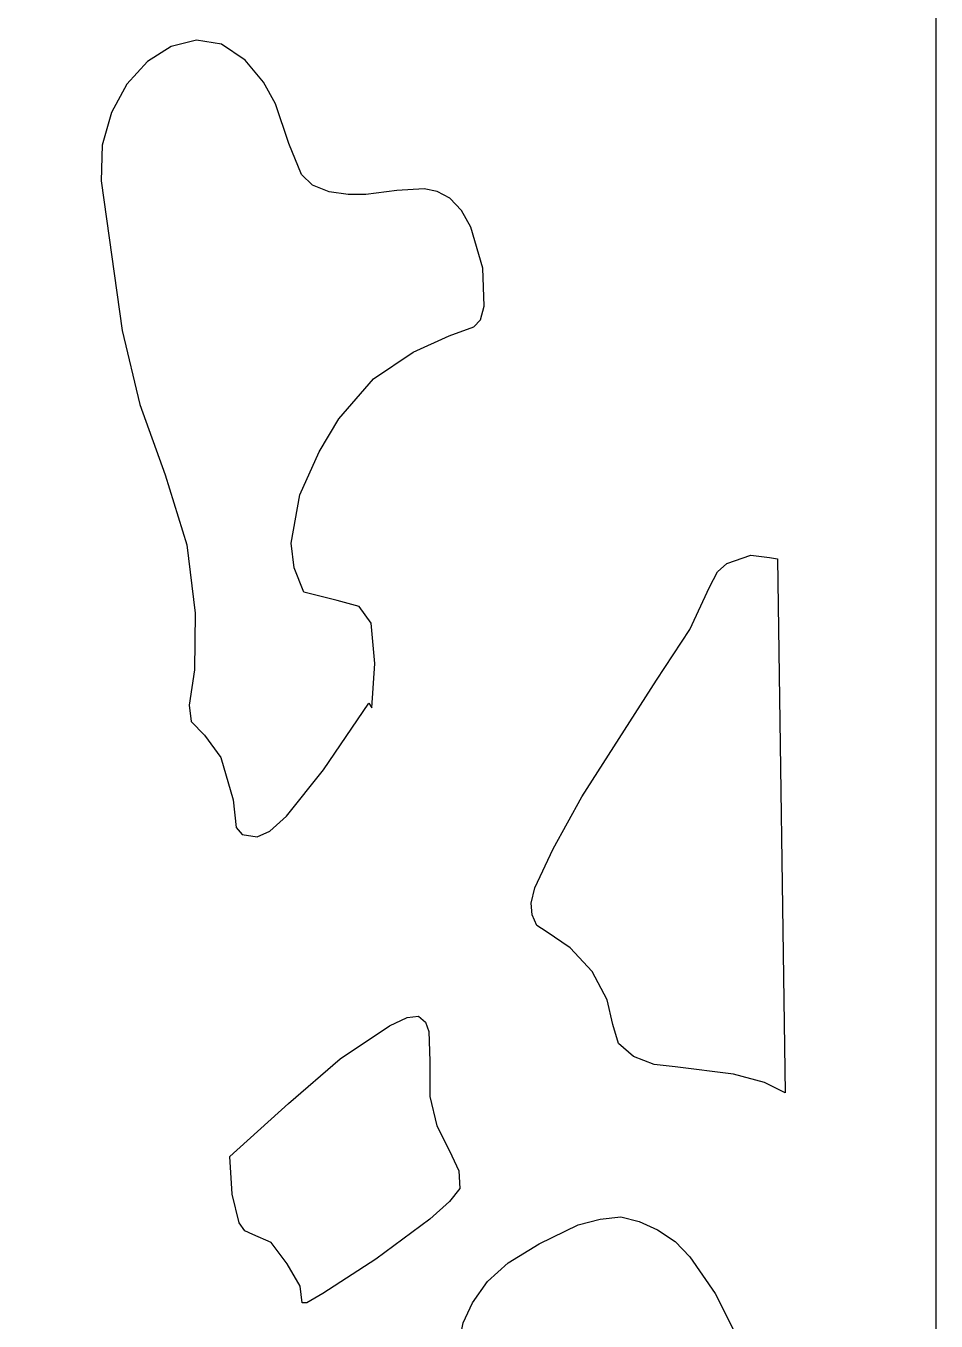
# Model space of a CAD drawing. Header units: centimetres. Extents: x -20.5 to -14.5, y -9 to 9.
# Drawn here: x -16.267 to -14.521, y -4.499 to -2.015 of the extents above; entities that cross this region are included whole.
import ezdxf

# ---------------------------------------------------------------- set-up
doc = ezdxf.new("R2010")
doc.units = ezdxf.units.CM
doc.header["$MEASUREMENT"] = 0
doc.layers.add('layer 1', color=7, linetype='Continuous')

msp = doc.modelspace()

# ---------------------------------------------------------------- linework, layer by layer
at = {"layer": 'layer 1', "color": 250}
for points, knots in [([(-14.52121, -8.99444), (-14.52121, -8.99444), (-20.51992, -8.99536), (-20.51992, -8.99536), (-20.51992, -8.99536), (-20.51992, -8.99536), (-20.51992, 9.00077), (-20.51992, 9.00077), (-20.51992, 9.00077), (-20.51992, 9.00077), (-14.52121, 9.00077), (-14.52121, 9.00077), (-14.52121, 9.00077), (-14.52121, 9.00077), (-14.52121, -8.99444), (-14.52121, -8.99444)], [0, 0, 0, 0, 0.2, 0.2, 0.2, 0.2, 0.4, 0.4, 0.4, 0.4, 0.6, 0.6, 0.6, 0.6, 1, 1, 1, 1]), ([(-15.60931, -3.31386), (-15.60931, -3.31386), (-15.69662, -3.44219), (-15.69662, -3.44219), (-15.69662, -3.44219), (-15.69662, -3.44219), (-15.76761, -3.53051), (-15.76761, -3.53051), (-15.76761, -3.53051), (-15.76761, -3.53051), (-15.79927, -3.55964), (-15.79927, -3.55964), (-15.79927, -3.55964), (-15.79927, -3.55964), (-15.82393, -3.57071), (-15.82393, -3.57071), (-15.82393, -3.57071), (-15.82393, -3.57071), (-15.85259, -3.56591), (-15.85259, -3.56591), (-15.85259, -3.56591), (-15.85259, -3.56591), (-15.86425, -3.55227), (-15.86425, -3.55227), (-15.86425, -3.55227), (-15.86425, -3.55227), (-15.86992, -3.49917), (-15.86992, -3.49917), (-15.86992, -3.49917), (-15.86992, -3.49917), (-15.89325, -3.41804), (-15.89325, -3.41804), (-15.89325, -3.41804), (-15.89325, -3.41804), (-15.92491, -3.37544), (-15.92491, -3.37544), (-15.92491, -3.37544), (-15.92491, -3.37544), (-15.95024, -3.34926), (-15.95024, -3.34926), (-15.95024, -3.34926), (-15.95024, -3.34926), (-15.95423, -3.3181), (-15.95423, -3.3181), (-15.95423, -3.3181), (-15.95423, -3.3181), (-15.94424, -3.25024), (-15.94424, -3.25024), (-15.94424, -3.25024), (-15.94424, -3.25024), (-15.94257, -3.14127), (-15.94257, -3.14127), (-15.94257, -3.14127), (-15.94257, -3.14127), (-15.95857, -3.01017), (-15.95857, -3.01017), (-15.95857, -3.01017), (-15.95857, -3.01017), (-16.00022, -2.87594), (-16.00022, -2.87594), (-16.00022, -2.87594), (-16.00022, -2.87594), (-16.04888, -2.74134), (-16.04888, -2.74134), (-16.04888, -2.74134), (-16.04888, -2.74134), (-16.08287, -2.59936), (-16.08287, -2.59936), (-16.08287, -2.59936), (-16.08287, -2.59936), (-16.12286, -2.3119), (-16.12286, -2.3119), (-16.12286, -2.3119), (-16.12286, -2.3119), (-16.12087, -2.24349), (-16.12087, -2.24349), (-16.12087, -2.24349), (-16.12087, -2.24349), (-16.10354, -2.18062), (-16.10354, -2.18062), (-16.10354, -2.18062), (-16.10354, -2.18062), (-16.07354, -2.12622), (-16.07354, -2.12622), (-16.07354, -2.12622), (-16.07354, -2.12622), (-16.03422, -2.08308), (-16.03422, -2.08308), (-16.03422, -2.08308), (-16.03422, -2.08308), (-15.98889, -2.05413), (-15.98889, -2.05413), (-15.98889, -2.05413), (-15.98889, -2.05413), (-15.94024, -2.04214), (-15.94024, -2.04214), (-15.94024, -2.04214), (-15.94024, -2.04214), (-15.89191, -2.04989), (-15.89191, -2.04989), (-15.89191, -2.04989), (-15.89191, -2.04989), (-15.84692, -2.08031), (-15.84692, -2.08031), (-15.84692, -2.08031), (-15.84692, -2.08031), (-15.8116, -2.12272), (-15.8116, -2.12272), (-15.8116, -2.12272), (-15.8116, -2.12272), (-15.7886, -2.16439), (-15.7886, -2.16439), (-15.7886, -2.16439), (-15.7886, -2.16439), (-15.76294, -2.24054), (-15.76294, -2.24054), (-15.76294, -2.24054), (-15.76294, -2.24054), (-15.73895, -2.29955), (-15.73895, -2.29955), (-15.73895, -2.29955), (-15.73895, -2.29955), (-15.71795, -2.32001), (-15.71795, -2.32001), (-15.71795, -2.32001), (-15.71795, -2.32001), (-15.68596, -2.33292), (-15.68596, -2.33292), (-15.68596, -2.33292), (-15.68596, -2.33292), (-15.64897, -2.33808), (-15.64897, -2.33808), (-15.64897, -2.33808), (-15.64897, -2.33808), (-15.61531, -2.33808), (-15.61531, -2.33808), (-15.61531, -2.33808), (-15.61531, -2.33808), (-15.55565, -2.33052), (-15.55565, -2.33052), (-15.55565, -2.33052), (-15.55565, -2.33052), (-15.50333, -2.3272), (-15.50333, -2.3272), (-15.50333, -2.3272), (-15.50333, -2.3272), (-15.47867, -2.33255), (-15.47867, -2.33255), (-15.47867, -2.33255), (-15.47867, -2.33255), (-15.45434, -2.34546), (-15.45434, -2.34546), (-15.45434, -2.34546), (-15.45434, -2.34546), (-15.43168, -2.36869), (-15.43168, -2.36869), (-15.43168, -2.36869), (-15.43168, -2.36869), (-15.41368, -2.40114), (-15.41368, -2.40114), (-15.41368, -2.40114), (-15.41368, -2.40114), (-15.39102, -2.47969), (-15.39102, -2.47969), (-15.39102, -2.47969), (-15.39102, -2.47969), (-15.38836, -2.55271), (-15.38836, -2.55271), (-15.38836, -2.55271), (-15.38836, -2.55271), (-15.39536, -2.57834), (-15.39536, -2.57834), (-15.39536, -2.57834), (-15.39536, -2.57834), (-15.40802, -2.5918), (-15.40802, -2.5918), (-15.40802, -2.5918), (-15.40802, -2.5918), (-15.45568, -2.60932), (-15.45568, -2.60932), (-15.45568, -2.60932), (-15.45568, -2.60932), (-15.52466, -2.64066), (-15.52466, -2.64066), (-15.52466, -2.64066), (-15.52466, -2.64066), (-15.60031, -2.69174), (-15.60031, -2.69174), (-15.60031, -2.69174), (-15.60031, -2.69174), (-15.66696, -2.76881), (-15.66696, -2.76881), (-15.66696, -2.76881), (-15.66696, -2.76881), (-15.70462, -2.83206), (-15.70462, -2.83206), (-15.70462, -2.83206), (-15.70462, -2.83206), (-15.74195, -2.91448), (-15.74195, -2.91448), (-15.74195, -2.91448), (-15.74195, -2.91448), (-15.75828, -3.00722), (-15.75828, -3.00722), (-15.75828, -3.00722), (-15.75828, -3.00722), (-15.75261, -3.05461), (-15.75261, -3.05461), (-15.75261, -3.05461), (-15.75261, -3.05461), (-15.73395, -3.10126), (-15.73395, -3.10126), (-15.73395, -3.10126), (-15.73395, -3.10126), (-15.6703, -3.11712), (-15.6703, -3.11712), (-15.6703, -3.11712), (-15.6703, -3.11712), (-15.6283, -3.12855), (-15.6283, -3.12855), (-15.6283, -3.12855), (-15.6283, -3.12855), (-15.60498, -3.16045), (-15.60498, -3.16045), (-15.60498, -3.16045), (-15.60498, -3.16045), (-15.59798, -3.23807), (-15.59798, -3.23807), (-15.59798, -3.23807), (-15.59798, -3.23807), (-15.60364, -3.32326), (-15.60364, -3.32326), (-15.60364, -3.32326), (-15.60364, -3.32326), (-15.60931, -3.31386), (-15.60931, -3.31386)], [0, 0, 0, 0, 0.0166667, 0.0166667, 0.0166667, 0.0166667, 0.0333333, 0.0333333, 0.0333333, 0.0333333, 0.05, 0.05, 0.05, 0.05, 0.0666667, 0.0666667, 0.0666667, 0.0666667, 0.0833333, 0.0833333, 0.0833333, 0.0833333, 0.1, 0.1, 0.1, 0.1, 0.1166667, 0.1166667, 0.1166667, 0.1166667, 0.1333333, 0.1333333, 0.1333333, 0.1333333, 0.15, 0.15, 0.15, 0.15, 0.1666667, 0.1666667, 0.1666667, 0.1666667, 0.1833333, 0.1833333, 0.1833333, 0.1833333, 0.2, 0.2, 0.2, 0.2, 0.2166667, 0.2166667, 0.2166667, 0.2166667, 0.2333333, 0.2333333, 0.2333333, 0.2333333, 0.25, 0.25, 0.25, 0.25, 0.2666667, 0.2666667, 0.2666667, 0.2666667, 0.2833333, 0.2833333, 0.2833333, 0.2833333, 0.3, 0.3, 0.3, 0.3, 0.3166667, 0.3166667, 0.3166667, 0.3166667, 0.3333333, 0.3333333, 0.3333333, 0.3333333, 0.35, 0.35, 0.35, 0.35, 0.3666667, 0.3666667, 0.3666667, 0.3666667, 0.3833333, 0.3833333, 0.3833333, 0.3833333, 0.4, 0.4, 0.4, 0.4, 0.4166667, 0.4166667, 0.4166667, 0.4166667, 0.4333333, 0.4333333, 0.4333333, 0.4333333, 0.45, 0.45, 0.45, 0.45, 0.4666667, 0.4666667, 0.4666667, 0.4666667, 0.4833333, 0.4833333, 0.4833333, 0.4833333, 0.5, 0.5, 0.5, 0.5, 0.5166667, 0.5166667, 0.5166667, 0.5166667, 0.5333333, 0.5333333, 0.5333333, 0.5333333, 0.55, 0.55, 0.55, 0.55, 0.5666667, 0.5666667, 0.5666667, 0.5666667, 0.5833333, 0.5833333, 0.5833333, 0.5833333, 0.6, 0.6, 0.6, 0.6, 0.6166667, 0.6166667, 0.6166667, 0.6166667, 0.6333333, 0.6333333, 0.6333333, 0.6333333, 0.65, 0.65, 0.65, 0.65, 0.6666667, 0.6666667, 0.6666667, 0.6666667, 0.6833333, 0.6833333, 0.6833333, 0.6833333, 0.7, 0.7, 0.7, 0.7, 0.7166667, 0.7166667, 0.7166667, 0.7166667, 0.7333333, 0.7333333, 0.7333333, 0.7333333, 0.75, 0.75, 0.75, 0.75, 0.7666667, 0.7666667, 0.7666667, 0.7666667, 0.7833333, 0.7833333, 0.7833333, 0.7833333, 0.8, 0.8, 0.8, 0.8, 0.8166667, 0.8166667, 0.8166667, 0.8166667, 0.8333333, 0.8333333, 0.8333333, 0.8333333, 0.85, 0.85, 0.85, 0.85, 0.8666667, 0.8666667, 0.8666667, 0.8666667, 0.8833333, 0.8833333, 0.8833333, 0.8833333, 0.9, 0.9, 0.9, 0.9, 0.9166667, 0.9166667, 0.9166667, 0.9166667, 0.9333333, 0.9333333, 0.9333333, 0.9333333, 0.95, 0.95, 0.95, 0.95, 0.9666667, 0.9666667, 0.9666667, 0.9666667, 1, 1, 1, 1]), ([(-14.81048, -4.06173), (-14.81048, -4.06173), (-14.82581, -3.03709), (-14.82581, -3.03709), (-14.82581, -3.03709), (-14.82581, -3.03709), (-14.84114, -3.03488), (-14.84114, -3.03488), (-14.84114, -3.03488), (-14.84114, -3.03488), (-14.87647, -3.03027), (-14.87647, -3.03027), (-14.87647, -3.03027), (-14.87647, -3.03027), (-14.92279, -3.04613), (-14.92279, -3.04613), (-14.92279, -3.04613), (-14.92279, -3.04613), (-14.94045, -3.06199), (-14.94045, -3.06199), (-14.94045, -3.06199), (-14.94045, -3.06199), (-14.95612, -3.0913), (-14.95612, -3.0913), (-14.95612, -3.0913), (-14.95612, -3.0913), (-14.99344, -3.1728), (-14.99344, -3.1728), (-14.99344, -3.1728), (-14.99344, -3.1728), (-15.05743, -3.26997), (-15.05743, -3.26997), (-15.05743, -3.26997), (-15.05743, -3.26997), (-15.20106, -3.494), (-15.20106, -3.494), (-15.20106, -3.494), (-15.20106, -3.494), (-15.25605, -3.59357), (-15.25605, -3.59357), (-15.25605, -3.59357), (-15.25605, -3.59357), (-15.29138, -3.66825), (-15.29138, -3.66825), (-15.29138, -3.66825), (-15.29138, -3.66825), (-15.29804, -3.69757), (-15.29804, -3.69757), (-15.29804, -3.69757), (-15.29804, -3.69757), (-15.29604, -3.72025), (-15.29604, -3.72025), (-15.29604, -3.72025), (-15.29604, -3.72025), (-15.28705, -3.74053), (-15.28705, -3.74053), (-15.28705, -3.74053), (-15.28705, -3.74053), (-15.26938, -3.75196), (-15.26938, -3.75196), (-15.26938, -3.75196), (-15.26938, -3.75196), (-15.22306, -3.78349), (-15.22306, -3.78349), (-15.22306, -3.78349), (-15.22306, -3.78349), (-15.18107, -3.82885), (-15.18107, -3.82885), (-15.18107, -3.82885), (-15.18107, -3.82885), (-15.15241, -3.88306), (-15.15241, -3.88306), (-15.15241, -3.88306), (-15.15241, -3.88306), (-15.14141, -3.93063), (-15.14141, -3.93063), (-15.14141, -3.93063), (-15.14141, -3.93063), (-15.13041, -3.96677), (-15.13041, -3.96677), (-15.13041, -3.96677), (-15.13041, -3.96677), (-15.10175, -3.99166), (-15.10175, -3.99166), (-15.10175, -3.99166), (-15.10175, -3.99166), (-15.06209, -4.00752), (-15.06209, -4.00752), (-15.06209, -4.00752), (-15.06209, -4.00752), (-15.0221, -4.01194), (-15.0221, -4.01194), (-15.0221, -4.01194), (-15.0221, -4.01194), (-14.90979, -4.02559), (-14.90979, -4.02559), (-14.90979, -4.02559), (-14.90979, -4.02559), (-14.85014, -4.04145), (-14.85014, -4.04145), (-14.85014, -4.04145), (-14.85014, -4.04145), (-14.81048, -4.06173), (-14.81048, -4.06173)], [0, 0, 0, 0, 0.037037, 0.037037, 0.037037, 0.037037, 0.0740741, 0.0740741, 0.0740741, 0.0740741, 0.1111111, 0.1111111, 0.1111111, 0.1111111, 0.1481481, 0.1481481, 0.1481481, 0.1481481, 0.1851852, 0.1851852, 0.1851852, 0.1851852, 0.2222222, 0.2222222, 0.2222222, 0.2222222, 0.2592593, 0.2592593, 0.2592593, 0.2592593, 0.2962963, 0.2962963, 0.2962963, 0.2962963, 0.3333333, 0.3333333, 0.3333333, 0.3333333, 0.3703704, 0.3703704, 0.3703704, 0.3703704, 0.4074074, 0.4074074, 0.4074074, 0.4074074, 0.4444444, 0.4444444, 0.4444444, 0.4444444, 0.4814815, 0.4814815, 0.4814815, 0.4814815, 0.5185185, 0.5185185, 0.5185185, 0.5185185, 0.5555556, 0.5555556, 0.5555556, 0.5555556, 0.5925926, 0.5925926, 0.5925926, 0.5925926, 0.6296296, 0.6296296, 0.6296296, 0.6296296, 0.6666667, 0.6666667, 0.6666667, 0.6666667, 0.7037037, 0.7037037, 0.7037037, 0.7037037, 0.7407407, 0.7407407, 0.7407407, 0.7407407, 0.7777778, 0.7777778, 0.7777778, 0.7777778, 0.8148148, 0.8148148, 0.8148148, 0.8148148, 0.8518519, 0.8518519, 0.8518519, 0.8518519, 0.8888889, 0.8888889, 0.8888889, 0.8888889, 0.9259259, 0.9259259, 0.9259259, 0.9259259, 1, 1, 1, 1]), ([(-15.73728, -4.46443), (-15.73728, -4.46443), (-15.72862, -4.46443), (-15.72862, -4.46443), (-15.72862, -4.46443), (-15.72862, -4.46443), (-15.69762, -4.44636), (-15.69762, -4.44636), (-15.69762, -4.44636), (-15.69762, -4.44636), (-15.59598, -4.38072), (-15.59598, -4.38072), (-15.59598, -4.38072), (-15.59598, -4.38072), (-15.49233, -4.30383), (-15.49233, -4.30383), (-15.49233, -4.30383), (-15.49233, -4.30383), (-15.45468, -4.2699), (-15.45468, -4.2699), (-15.45468, -4.2699), (-15.45468, -4.2699), (-15.43501, -4.24501), (-15.43501, -4.24501), (-15.43501, -4.24501), (-15.43501, -4.24501), (-15.43701, -4.21108), (-15.43701, -4.21108), (-15.43701, -4.21108), (-15.43701, -4.21108), (-15.45468, -4.17255), (-15.45468, -4.17255), (-15.45468, -4.17255), (-15.45468, -4.17255), (-15.479, -4.12516), (-15.479, -4.12516), (-15.479, -4.12516), (-15.479, -4.12516), (-15.49233, -4.06855), (-15.49233, -4.06855), (-15.49233, -4.06855), (-15.49233, -4.06855), (-15.49233, -4.0007), (-15.49233, -4.0007), (-15.49233, -4.0007), (-15.49233, -4.0007), (-15.49467, -3.94409), (-15.49467, -3.94409), (-15.49467, -3.94409), (-15.49467, -3.94409), (-15.501, -3.92602), (-15.501, -3.92602), (-15.501, -3.92602), (-15.501, -3.92602), (-15.51433, -3.91477), (-15.51433, -3.91477), (-15.51433, -3.91477), (-15.51433, -3.91477), (-15.53632, -3.91699), (-15.53632, -3.91699), (-15.53632, -3.91699), (-15.53632, -3.91699), (-15.56965, -3.93284), (-15.56965, -3.93284), (-15.56965, -3.93284), (-15.56965, -3.93284), (-15.6643, -3.99627), (-15.6643, -3.99627), (-15.6643, -3.99627), (-15.6643, -3.99627), (-15.76361, -4.0822), (-15.76361, -4.0822), (-15.76361, -4.0822), (-15.76361, -4.0822), (-15.87625, -4.18398), (-15.87625, -4.18398), (-15.87625, -4.18398), (-15.87625, -4.18398), (-15.87192, -4.25626), (-15.87192, -4.25626), (-15.87192, -4.25626), (-15.87192, -4.25626), (-15.85859, -4.31065), (-15.85859, -4.31065), (-15.85859, -4.31065), (-15.85859, -4.31065), (-15.84759, -4.32651), (-15.84759, -4.32651), (-15.84759, -4.32651), (-15.84759, -4.32651), (-15.83226, -4.33315), (-15.83226, -4.33315), (-15.83226, -4.33315), (-15.83226, -4.33315), (-15.79694, -4.349), (-15.79694, -4.349), (-15.79694, -4.349), (-15.79694, -4.349), (-15.76594, -4.38975), (-15.76594, -4.38975), (-15.76594, -4.38975), (-15.76594, -4.38975), (-15.74161, -4.43272), (-15.74161, -4.43272), (-15.74161, -4.43272), (-15.74161, -4.43272), (-15.73728, -4.46443), (-15.73728, -4.46443)], [0, 0, 0, 0, 0.0357143, 0.0357143, 0.0357143, 0.0357143, 0.0714286, 0.0714286, 0.0714286, 0.0714286, 0.1071429, 0.1071429, 0.1071429, 0.1071429, 0.1428571, 0.1428571, 0.1428571, 0.1428571, 0.1785714, 0.1785714, 0.1785714, 0.1785714, 0.2142857, 0.2142857, 0.2142857, 0.2142857, 0.25, 0.25, 0.25, 0.25, 0.2857143, 0.2857143, 0.2857143, 0.2857143, 0.3214286, 0.3214286, 0.3214286, 0.3214286, 0.3571429, 0.3571429, 0.3571429, 0.3571429, 0.3928571, 0.3928571, 0.3928571, 0.3928571, 0.4285714, 0.4285714, 0.4285714, 0.4285714, 0.4642857, 0.4642857, 0.4642857, 0.4642857, 0.5, 0.5, 0.5, 0.5, 0.5357143, 0.5357143, 0.5357143, 0.5357143, 0.5714286, 0.5714286, 0.5714286, 0.5714286, 0.6071429, 0.6071429, 0.6071429, 0.6071429, 0.6428571, 0.6428571, 0.6428571, 0.6428571, 0.6785714, 0.6785714, 0.6785714, 0.6785714, 0.7142857, 0.7142857, 0.7142857, 0.7142857, 0.75, 0.75, 0.75, 0.75, 0.7857143, 0.7857143, 0.7857143, 0.7857143, 0.8214286, 0.8214286, 0.8214286, 0.8214286, 0.8571429, 0.8571429, 0.8571429, 0.8571429, 0.8928571, 0.8928571, 0.8928571, 0.8928571, 0.9285714, 0.9285714, 0.9285714, 0.9285714, 1, 1, 1, 1]), ([(-15.35336, -4.80149), (-15.35336, -4.80149), (-15.25605, -4.71095), (-15.25605, -4.71095), (-15.25605, -4.71095), (-15.25605, -4.71095), (-15.18773, -4.66578), (-15.18773, -4.66578), (-15.18773, -4.66578), (-15.18773, -4.66578), (-15.15674, -4.65214), (-15.15674, -4.65214), (-15.15674, -4.65214), (-15.15674, -4.65214), (-15.12375, -4.64771), (-15.12375, -4.64771), (-15.12375, -4.64771), (-15.12375, -4.64771), (-15.09275, -4.65214), (-15.09275, -4.65214), (-15.09275, -4.65214), (-15.09275, -4.65214), (-15.06209, -4.66357), (-15.06209, -4.66357), (-15.06209, -4.66357), (-15.06209, -4.66357), (-14.99777, -4.69749), (-14.99777, -4.69749), (-14.99777, -4.69749), (-14.99777, -4.69749), (-14.94279, -4.71778), (-14.94279, -4.71778), (-14.94279, -4.71778), (-14.94279, -4.71778), (-14.91846, -4.71556), (-14.91846, -4.71556), (-14.91846, -4.71556), (-14.91846, -4.71556), (-14.89413, -4.69749), (-14.89413, -4.69749), (-14.89413, -4.69749), (-14.89413, -4.69749), (-14.88313, -4.65674), (-14.88313, -4.65674), (-14.88313, -4.65674), (-14.88313, -4.65674), (-14.88746, -4.59571), (-14.88746, -4.59571), (-14.88746, -4.59571), (-14.88746, -4.59571), (-14.90746, -4.52104), (-14.90746, -4.52104), (-14.90746, -4.52104), (-14.90746, -4.52104), (-14.94512, -4.44636), (-14.94512, -4.44636), (-14.94512, -4.44636), (-14.94512, -4.44636), (-14.99344, -4.37629), (-14.99344, -4.37629), (-14.99344, -4.37629), (-14.99344, -4.37629), (-15.0221, -4.34679), (-15.0221, -4.34679), (-15.0221, -4.34679), (-15.0221, -4.34679), (-15.05543, -4.32411), (-15.05543, -4.32411), (-15.05543, -4.32411), (-15.05543, -4.32411), (-15.09075, -4.30844), (-15.09075, -4.30844), (-15.09075, -4.30844), (-15.09075, -4.30844), (-15.12608, -4.29922), (-15.12608, -4.29922), (-15.12608, -4.29922), (-15.12608, -4.29922), (-15.16574, -4.30383), (-15.16574, -4.30383), (-15.16574, -4.30383), (-15.16574, -4.30383), (-15.20773, -4.31508), (-15.20773, -4.31508), (-15.20773, -4.31508), (-15.20773, -4.31508), (-15.28271, -4.3514), (-15.28271, -4.3514), (-15.28271, -4.3514), (-15.28271, -4.3514), (-15.34237, -4.38754), (-15.34237, -4.38754), (-15.34237, -4.38754), (-15.34237, -4.38754), (-15.38202, -4.42368), (-15.38202, -4.42368), (-15.38202, -4.42368), (-15.38202, -4.42368), (-15.41069, -4.46443), (-15.41069, -4.46443), (-15.41069, -4.46443), (-15.41069, -4.46443), (-15.42835, -4.50297), (-15.42835, -4.50297), (-15.42835, -4.50297), (-15.42835, -4.50297), (-15.43701, -4.54353), (-15.43701, -4.54353), (-15.43701, -4.54353), (-15.43701, -4.54353), (-15.44168, -4.62964), (-15.44168, -4.62964), (-15.44168, -4.62964), (-15.44168, -4.62964), (-15.43268, -4.71095), (-15.43268, -4.71095), (-15.43268, -4.71095), (-15.43268, -4.71095), (-15.41268, -4.77199), (-15.41268, -4.77199), (-15.41268, -4.77199), (-15.41268, -4.77199), (-15.39735, -4.79024), (-15.39735, -4.79024), (-15.39735, -4.79024), (-15.39735, -4.79024), (-15.38402, -4.8037), (-15.38402, -4.8037), (-15.38402, -4.8037), (-15.38402, -4.8037), (-15.36869, -4.80591), (-15.36869, -4.80591), (-15.36869, -4.80591), (-15.36869, -4.80591), (-15.35336, -4.80149), (-15.35336, -4.80149)], [0, 0, 0, 0, 0.0285714, 0.0285714, 0.0285714, 0.0285714, 0.0571429, 0.0571429, 0.0571429, 0.0571429, 0.0857143, 0.0857143, 0.0857143, 0.0857143, 0.1142857, 0.1142857, 0.1142857, 0.1142857, 0.1428571, 0.1428571, 0.1428571, 0.1428571, 0.1714286, 0.1714286, 0.1714286, 0.1714286, 0.2, 0.2, 0.2, 0.2, 0.2285714, 0.2285714, 0.2285714, 0.2285714, 0.2571429, 0.2571429, 0.2571429, 0.2571429, 0.2857143, 0.2857143, 0.2857143, 0.2857143, 0.3142857, 0.3142857, 0.3142857, 0.3142857, 0.3428571, 0.3428571, 0.3428571, 0.3428571, 0.3714286, 0.3714286, 0.3714286, 0.3714286, 0.4, 0.4, 0.4, 0.4, 0.4285714, 0.4285714, 0.4285714, 0.4285714, 0.4571429, 0.4571429, 0.4571429, 0.4571429, 0.4857143, 0.4857143, 0.4857143, 0.4857143, 0.5142857, 0.5142857, 0.5142857, 0.5142857, 0.5428571, 0.5428571, 0.5428571, 0.5428571, 0.5714286, 0.5714286, 0.5714286, 0.5714286, 0.6, 0.6, 0.6, 0.6, 0.6285714, 0.6285714, 0.6285714, 0.6285714, 0.6571429, 0.6571429, 0.6571429, 0.6571429, 0.6857143, 0.6857143, 0.6857143, 0.6857143, 0.7142857, 0.7142857, 0.7142857, 0.7142857, 0.7428571, 0.7428571, 0.7428571, 0.7428571, 0.7714286, 0.7714286, 0.7714286, 0.7714286, 0.8, 0.8, 0.8, 0.8, 0.8285714, 0.8285714, 0.8285714, 0.8285714, 0.8571429, 0.8571429, 0.8571429, 0.8571429, 0.8857143, 0.8857143, 0.8857143, 0.8857143, 0.9142857, 0.9142857, 0.9142857, 0.9142857, 0.9428571, 0.9428571, 0.9428571, 0.9428571, 1, 1, 1, 1])]:
    msp.add_open_spline(points, degree=3, knots=knots, dxfattribs=at)

doc.saveas('drawing.dxf')
